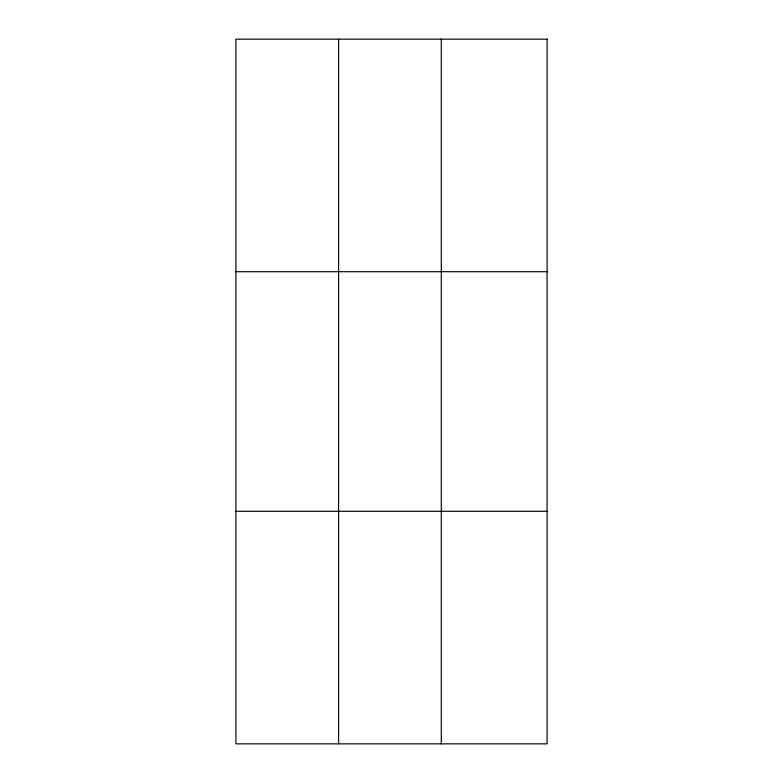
<?xml version="1.0" encoding="UTF-8"?>
<svg xmlns="http://www.w3.org/2000/svg" width="783" height="783" viewBox="0 0 783 783"><rect width="100%" height="100%" fill="white"/><g stroke="black" fill="none" stroke-linecap="round" stroke-linejoin="round"><path stroke-width="1.17" d="M338.599 39.15L338.599 743.85M441.289 39.15L441.289 743.85M235.918 271.701L547.082 271.701M235.918 511.299L547.082 511.299M547.082 39.15L547.082 743.85L235.918 743.85L235.918 39.15L547.082 39.15"/></g></svg>
